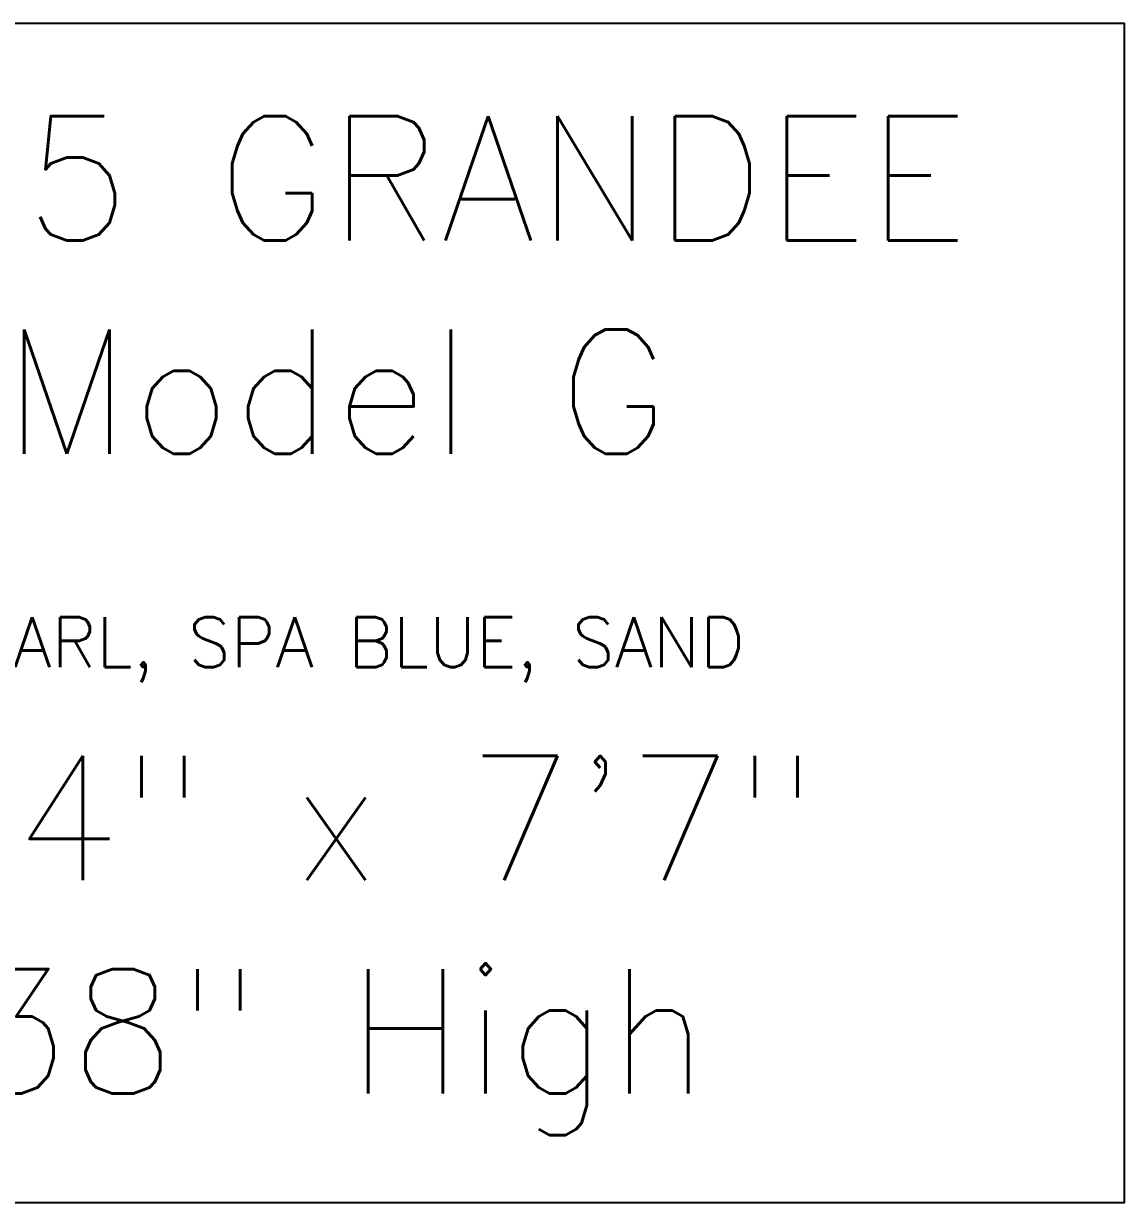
# Model space of a CAD drawing. Extents: x 403 to 503, y 484 to 635.
# Drawn here: x 443.03 to 478.41, y 596.76 to 634.67 of the extents above; entities that cross this region are included whole.
import ezdxf
from ezdxf.enums import TextEntityAlignment as Align

# ---------------------------------------------------------------- set-up
doc = ezdxf.new("R2010")
doc.units = 0
doc.header["$MEASUREMENT"] = 0
doc.layers.add('DIM', color=3, linetype='Continuous')
doc.layers.add('DOMESTIC', color=7, linetype='Continuous')
doc.styles.add('SIMPLEX', font='simplex')
doc.styles.get("Standard").update_dxf_attribs({"font": 'simplex.shx', "height": 20})

msp = doc.modelspace()

# ---------------------------------------------------------------- linework, layer by layer
at = {"layer": 'DIM', "color": 4}
msp.add_lwpolyline([(427.744, 596.764), (478.41, 596.764), (478.41, 634.669), (427.744, 634.669)], close=True, dxfattribs=at)

# ---------------------------------------------------------------- texts
at = {"layer": 'DIM', "style": 'SIMPLEX'}
for s, p in [('2005 GRANDEE', (453.077, 627.692)), ('Model G', (453.077, 620.835)), ('8\'4" x 7\'7"', (453.077, 607.121)), ('38" High', (453.077, 600.264))]:
    msp.add_text(s, height=4, dxfattribs=at).set_placement(p, align=Align.CENTER)
at = {"layer": 'DOMESTIC', "color": 3}
msp.add_text('PEARL, SPA BLUE, SAND', height=1.6, dxfattribs=at).set_placement((453.077, 613.978), align=Align.CENTER)

doc.saveas('drawing.dxf')
